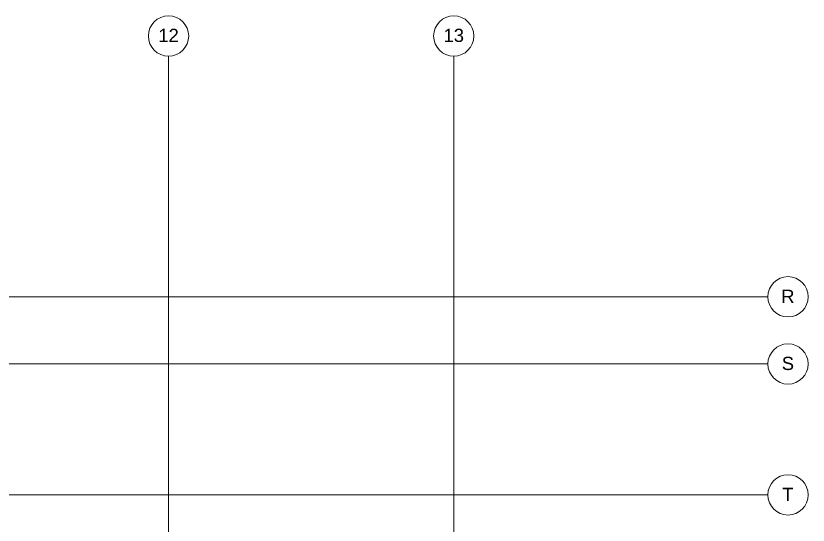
# Model space of a CAD drawing. Header units: inches. Extents: x -3299 to -2250, y -94 to 482.
# Drawn here: x -2486.5 to -2250.4, y 330 to 481.7 of the extents above; entities that cross this region are included whole.
import ezdxf

# ---------------------------------------------------------------- set-up
doc = ezdxf.new("R2010")
doc.units = ezdxf.units.IN
doc.header["$MEASUREMENT"] = 0
doc.layers.add('S-GRID', color=1, linetype='Continuous', lineweight=9)
doc.layers.add('S-GRID-IDEN', color=1, linetype='Continuous', lineweight=13)
doc.styles.add('Arial', font='arial.ttf', dxfattribs={"height": 3.934132})

# ---------------------------------------------------------------- blocks, each defined once
blk = doc.blocks.new('Grid - 3_16_-139788-Copy of ROOF LEVEL')
at = {"layer": 'S-GRID-IDEN'}
blk.add_circle((0, 0), 0.1875, dxfattribs=at)

msp = doc.modelspace()

# ---------------------------------------------------------------- linework, layer by layer
at = {"layer": 'S-GRID'}
for p, q in [((-2441, 469.69), (-2441, -82.21)), ((-2356, 469.69), (-2356, -82.21)), ((-3287, 398), (-2262.38, 398)), ((-3287, 378), (-2262.38, 378)), ((-3287, 339), (-2262.38, 339))]:
    msp.add_line(p, q, dxfattribs=at)

# ---------------------------------------------------------------- block references
at = {"layer": 'S-GRID-IDEN', "xscale": 31.99999999999999, "yscale": 31.99999999999999, "zscale": 31.99999999999999}
for p, rotation in [((-2441, 475.69), 180), ((-2356, 475.69), 180), ((-2256.38, 398), 269.9999999999996), ((-2256.38, 378), 269.9999999999996), ((-2256.38, 339), 269.9999999999996)]:
    msp.add_blockref('Grid - 3_16_-139788-Copy of ROOF LEVEL', p, dxfattribs=dict(at, rotation=rotation))

# ---------------------------------------------------------------- next in the draw order: texts
at = {"layer": 'S-GRID-IDEN', "attachment_point": 2, "line_spacing_factor": 0.938532, "style": 'Arial', "bg_fill": 3, "box_fill_scale": 1.25, "bg_fill_color": 0, "bg_fill_transparency": 0}
for s, insert, char_height, width in [('12', (-2441, 477.84), 3.934, 7.296), ('13', (-2356, 477.84), 3.934, 7.296), ('R', (-2256.42, 400.12), 3.93, 4.704), ('S', (-2256.42, 380.12), 3.93, 4.368), ('T', (-2256.42, 341.12), 3.93, 3.984)]:
    msp.add_mtext(s, dxfattribs=dict(at, insert=insert, char_height=char_height, width=width))

doc.saveas('drawing.dxf')
